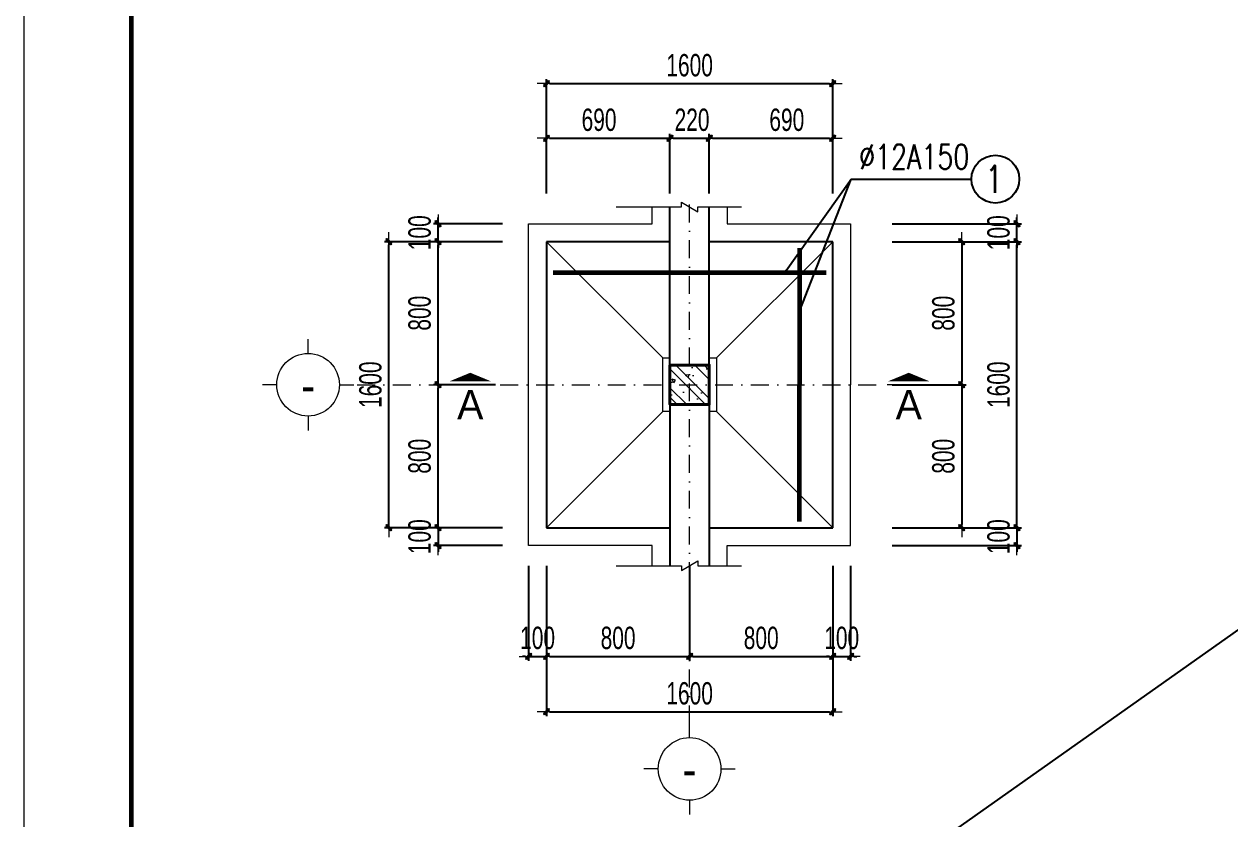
# Model space of a CAD drawing. Header units: millimetres. Extents: x -182770 to 489476, y -561170 to -280028.
# Drawn here: x -50050 to -43310, y -523697 to -519252 of the extents above; entities that cross this region are included whole.
import ezdxf
from ezdxf.enums import TextEntityAlignment as Align

# ---------------------------------------------------------------- set-up
doc = ezdxf.new("R2010")
doc.units = ezdxf.units.MM
doc.header["$MEASUREMENT"] = 0
doc.header["$PDMODE"] = 32
doc.linetypes.add('DASHDOT', pattern=[1, 0.5, -0.25, 0, -0.25])
doc.layers.get('Defpoints').update_dxf_attribs({"color": 1})
doc.layers.add('KCS_Plotter', color=11, linetype='Continuous', plot=False)
for name, color, linetype, lineweight in [('Khungten_LCDI', 7, 'Continuous', 5), ('LC Dim', 8, 'Continuous', 18), ('LC Hatch', 252, 'Continuous', 9), ('LC ISO', 153, 'Continuous', 13), ('LC Khac', 4, 'Continuous', 9), ('LC Net dam2', 6, 'Continuous', 40), ('LC Net dam3', 1, 'Continuous', 60), ('LC Net manh', 133, 'Continuous', 5), ('LC Net thay', 63, 'Continuous', 25), ('LC Net truc', 79, 'DASHDOT', 13), ('LC Text1', 3, 'Continuous', 20), ('LC Text2', 7, 'Continuous', 25)]:
    doc.layers.add(name, color=color, linetype=linetype, lineweight=lineweight)
doc.styles.add('HOATBIF', font='hoatbif.shx', dxfattribs={"width": 0.7})
doc.styles.add('Khungten', font='VHAVAN.TTF', dxfattribs={"width": 0.9, "height": 5000})
doc.styles.add('LC 1', font='VHAVANB.TTF')
doc.styles.add('LC 3', font='vnsimli.shx', dxfattribs={"width": 0.75})
doc.styles.add('Title', font='VHBLACK.TTF', dxfattribs={"width": 0.8})
doc.dimstyles.new('1-100(1-50)', dxfattribs={"dimscale": 50, "dimtxt": 2.5, "dimasz": 0.35, "dimexe": 0.5, "dimexo": 0, "dimgap": 0.8, "dimtad": 1, "dimdec": 0, "dimzin": 0, "dimdsep": 46, "dimtxsty": 'HOATBIF', "dimblk1": 'DOT', "dimblk2": 'DOT', "dimsah": 1, "dimcen": -1, "dimdle": 1, "dimclrd": 256, "dimclre": 256, "dimclrt": 4, "dimadec": 3, "dimazin": 2, "dimtfac": 0.333333, "dimtdec": 0, "dimtix": 1, "dimtmove": 2, "dimatfit": 3, "dimldrblk": 'DOT', "dimfxl": 1, "dimtvp": 0.833333, "dimtolj": 1, "dimtzin": 0, "dimarcsym": 0})

# ---------------------------------------------------------------- blocks, each defined once
blk = doc.blocks.new('lcdi fix')
at = {"layer": 'Defpoints', "lineweight": 0}
blk.add_lwpolyline([(-1200, -14850), (-1200, 14850), (40800, 14850), (40800, -14850)], close=True, dxfattribs=at)
at = {"layer": 'Khungten_LCDI', "color": 5, "lineweight": 60}
blk.add_lwpolyline([(0, -14650), (0, 14650), (40600, 14650), (40600, -14650)], close=True, dxfattribs=at)
at = {"color": 7, "style": 'Khungten', "width": 0.8}
for tag, p in [('REVISION', (39499, -10746)), ('NGAYHT', (39546, -11609))]:
    blk.add_attdef(tag, text='', height=200, dxfattribs=at).set_placement(p, align=Align.CENTER)
at = {"layer": 'LC Text1', "color": 3, "style": 'LC 1', "width": 1.834006}
for tag, p, p2 in [('TENBANVE1', (36913, -8886), (40339, -8886)), ('TENBANVE2', (36913, -9562), (40339, -9562))]:
    blk.add_attdef(tag, text='', height=250, dxfattribs=at).set_placement(p, p2, align=Align.FIT)
at = {"layer": 'LC Text1', "style": 'Title', "width": 0.7}
blk.add_attdef('SOBANVE', text='', height=250, dxfattribs=at).set_placement((39562, -13896), align=Align.CENTER)
blk = doc.blocks.new('DOT')
at = {"layer": 'LC Dim'}
blk.add_line((-3, 0), (3, 0), dxfattribs=at)
at = {"layer": 'LC Dim', "color": 4}
blk.add_line((-1, -1), (1, 1), dxfattribs=at)
blk.add_lwpolyline([(0.5, 1), (-1, -0.5), (-0.5, -1), (1, 0.5)], close=True, dxfattribs=at)
blk = doc.blocks.new('*D641')
at = {"layer": 'Defpoints', "color": 0, "ltscale": 2, "transparency": 16777216}
for p in [(-47736, -521269.1), (-47414.3, -521269.1), (-47374.8, -522069.1)]:
    blk.add_point(p, dxfattribs=at)
at = {"layer": 'LC Dim', "lineweight": -2, "ltscale": 2, "transparency": 16777216}
for p, q in [((-47414.3, -521269.1), (-47761, -521269.1)), ((-47736, -522051.6), (-47736, -521286.6)), ((-47374.8, -522069.1), (-47761, -522069.1))]:
    blk.add_line(p, q, dxfattribs=at)
at = {"layer": 'LC Dim', "lineweight": -2, "ltscale": 2, "transparency": 16777216, "xscale": 17.5, "yscale": 17.5, "zscale": 17.5}
for p, rotation in [((-47736, -521269.1), 90), ((-47736, -522069.1), 270)]:
    blk.add_blockref('DOT', p, dxfattribs=dict(at, rotation=rotation))
at = {"layer": 'LC Dim', "color": 4, "ltscale": 2, "transparency": 16777216, "insert": (-47838.5, -521669.1), "char_height": 125, "attachment_point": 5, "rotation": 90, "style": 'HOATBIF'}
blk.add_mtext('\\A1;800', dxfattribs=at)
blk = doc.blocks.new('_Dot')
at = {"color": 0, "linetype": 'ByBlock', "lineweight": -2}
blk.add_line((-0.5, 0), (-1, 0), dxfattribs=at)
at = {"color": 0, "linetype": 'ByBlock', "const_width": 0.5}
blk.add_lwpolyline([(-0.25, 0, 1), (0.25, 0, 1)], format="xyb", close=True, dxfattribs=at)
blk = doc.blocks.new('*D642')
at = {"layer": 'Defpoints', "color": 0, "ltscale": 2, "transparency": 16777216}
for p in [(-47736, -520469.1), (-47374.8, -520469.1), (-47414.3, -521269.1)]:
    blk.add_point(p, dxfattribs=at)
at = {"layer": 'LC Dim', "lineweight": -2, "ltscale": 2, "transparency": 16777216}
for p, q in [((-47374.8, -520469.1), (-47761, -520469.1)), ((-47736, -521251.6), (-47736, -520486.6)), ((-47414.3, -521269.1), (-47761, -521269.1))]:
    blk.add_line(p, q, dxfattribs=at)
at = {"layer": 'LC Dim', "lineweight": -2, "ltscale": 2, "transparency": 16777216, "xscale": 17.5, "yscale": 17.5, "zscale": 17.5}
for p, rotation in [((-47736, -520469.1), 90), ((-47736, -521269.1), 270)]:
    blk.add_blockref('DOT', p, dxfattribs=dict(at, rotation=rotation))
at = {"layer": 'LC Dim', "color": 4, "ltscale": 2, "transparency": 16777216, "insert": (-47838.5, -520869.1), "char_height": 125, "attachment_point": 5, "rotation": 90, "style": 'HOATBIF'}
blk.add_mtext('\\A1;800', dxfattribs=at)
blk = doc.blocks.new('*D643')
at = {"layer": 'Defpoints', "color": 0, "ltscale": 2, "transparency": 16777216}
for p in [(-47736, -520369.1), (-47374.8, -520369.1), (-47374.8, -520469.1)]:
    blk.add_point(p, dxfattribs=at)
at = {"layer": 'LC Dim', "lineweight": -2, "ltscale": 2, "transparency": 16777216}
for p, q in [((-47374.8, -520369.1), (-47761, -520369.1)), ((-47736, -520351.6), (-47736, -520334.1)), ((-47736, -520469.1), (-47736, -520369.1)), ((-47374.8, -520469.1), (-47761, -520469.1)), ((-47736, -520486.6), (-47736, -520504.1))]:
    blk.add_line(p, q, dxfattribs=at)
at = {"layer": 'LC Dim', "lineweight": -2, "ltscale": 2, "transparency": 16777216, "xscale": 17.5, "yscale": 17.5, "zscale": 17.5}
for p, rotation in [((-47736, -520369.1), 270), ((-47736, -520469.1), 90)]:
    blk.add_blockref('DOT', p, dxfattribs=dict(at, rotation=rotation))
at = {"layer": 'LC Dim', "color": 4, "ltscale": 2, "transparency": 16777216, "insert": (-47838.5, -520419.1), "char_height": 125, "attachment_point": 5, "rotation": 90, "style": 'HOATBIF'}
blk.add_mtext('\\A1;100', dxfattribs=at)
blk = doc.blocks.new('*D644')
at = {"layer": 'Defpoints', "color": 0, "ltscale": 2, "transparency": 16777216}
for p in [(-48010.9, -520469.1), (-47374.8, -520469.1), (-47374.8, -522069.1)]:
    blk.add_point(p, dxfattribs=at)
at = {"layer": 'LC Dim', "lineweight": -2, "ltscale": 2, "transparency": 16777216}
for p, q in [((-47374.8, -520469.1), (-48035.9, -520469.1)), ((-48010.9, -522051.6), (-48010.9, -520486.6)), ((-47374.8, -522069.1), (-48035.9, -522069.1))]:
    blk.add_line(p, q, dxfattribs=at)
at = {"layer": 'LC Dim', "lineweight": -2, "ltscale": 2, "transparency": 16777216, "xscale": 17.5, "yscale": 17.5, "zscale": 17.5}
for p, rotation in [((-48010.9, -520469.1), 90), ((-48010.9, -522069.1), 270)]:
    blk.add_blockref('DOT', p, dxfattribs=dict(at, rotation=rotation))
at = {"layer": 'LC Dim', "color": 4, "ltscale": 2, "transparency": 16777216, "insert": (-48113.4, -521269.1), "char_height": 125, "attachment_point": 5, "rotation": 90, "style": 'HOATBIF'}
blk.add_mtext('\\A1;1600', dxfattribs=at)
blk = doc.blocks.new('*D645')
at = {"layer": 'Defpoints', "color": 0, "ltscale": 2, "transparency": 16777216}
for p in [(-47374.8, -522069.1), (-47736, -522169.1), (-47374.8, -522169.1)]:
    blk.add_point(p, dxfattribs=at)
at = {"layer": 'LC Dim', "lineweight": -2, "ltscale": 2, "transparency": 16777216}
for p, q in [((-47374.8, -522069.1), (-47761, -522069.1)), ((-47736, -522051.6), (-47736, -522034.1)), ((-47736, -522069.1), (-47736, -522169.1)), ((-47374.8, -522169.1), (-47761, -522169.1)), ((-47736, -522186.6), (-47736, -522204.1))]:
    blk.add_line(p, q, dxfattribs=at)
at = {"layer": 'LC Dim', "lineweight": -2, "ltscale": 2, "transparency": 16777216, "xscale": 17.5, "yscale": 17.5, "zscale": 17.5}
for p, rotation in [((-47736, -522069.1), 270), ((-47736, -522169.1), 90)]:
    blk.add_blockref('DOT', p, dxfattribs=dict(at, rotation=rotation))
at = {"layer": 'LC Dim', "color": 4, "ltscale": 2, "transparency": 16777216, "insert": (-47838.5, -522119.1), "char_height": 125, "attachment_point": 5, "rotation": 90, "style": 'HOATBIF'}
blk.add_mtext('\\A1;100', dxfattribs=at)
blk = doc.blocks.new('*D646')
at = {"layer": 'Defpoints', "color": 0, "ltscale": 2, "transparency": 16777216}
for p in [(-45198.2, -520469.1), (-44500, -520469.1), (-45198.2, -522069.1)]:
    blk.add_point(p, dxfattribs=at)
at = {"layer": 'LC Dim', "lineweight": -2, "ltscale": 2, "transparency": 16777216}
for p, q in [((-45198.2, -520469.1), (-44475, -520469.1)), ((-44500, -522051.6), (-44500, -520486.6)), ((-45198.2, -522069.1), (-44475, -522069.1))]:
    blk.add_line(p, q, dxfattribs=at)
at = {"layer": 'LC Dim', "lineweight": -2, "ltscale": 2, "transparency": 16777216, "xscale": 17.5, "yscale": 17.5, "zscale": 17.5}
for p, rotation in [((-44500, -520469.1), 90), ((-44500, -522069.1), 270)]:
    blk.add_blockref('DOT', p, dxfattribs=dict(at, rotation=rotation))
at = {"layer": 'LC Dim', "color": 4, "ltscale": 2, "transparency": 16777216, "insert": (-44602.5, -521269.1), "char_height": 125, "attachment_point": 5, "rotation": 90, "style": 'HOATBIF'}
blk.add_mtext('\\A1;1600', dxfattribs=at)
blk = doc.blocks.new('*D647')
at = {"layer": 'Defpoints', "color": 0, "ltscale": 2, "transparency": 16777216}
for p in [(-45198.2, -520369.1), (-44500, -520369.1), (-45198.2, -520469.1)]:
    blk.add_point(p, dxfattribs=at)
at = {"layer": 'LC Dim', "lineweight": -2, "ltscale": 2, "transparency": 16777216}
for p, q in [((-45198.2, -520369.1), (-44475, -520369.1)), ((-44500, -520351.6), (-44500, -520334.1)), ((-44500, -520469.1), (-44500, -520369.1)), ((-45198.2, -520469.1), (-44475, -520469.1)), ((-44500, -520486.6), (-44500, -520504.1))]:
    blk.add_line(p, q, dxfattribs=at)
at = {"layer": 'LC Dim', "lineweight": -2, "ltscale": 2, "transparency": 16777216, "xscale": 17.5, "yscale": 17.5, "zscale": 17.5}
for p, rotation in [((-44500, -520369.1), 270), ((-44500, -520469.1), 90)]:
    blk.add_blockref('DOT', p, dxfattribs=dict(at, rotation=rotation))
at = {"layer": 'LC Dim', "color": 4, "ltscale": 2, "transparency": 16777216, "insert": (-44602.5, -520419.1), "char_height": 125, "attachment_point": 5, "rotation": 90, "style": 'HOATBIF'}
blk.add_mtext('\\A1;100', dxfattribs=at)
blk = doc.blocks.new('*D648')
at = {"layer": 'Defpoints', "color": 0, "ltscale": 2, "transparency": 16777216}
for p in [(-45198.2, -522069.1), (-45198.2, -522169.1), (-44500, -522169.1)]:
    blk.add_point(p, dxfattribs=at)
at = {"layer": 'LC Dim', "lineweight": -2, "ltscale": 2, "transparency": 16777216}
for p, q in [((-45198.2, -522069.1), (-44475, -522069.1)), ((-44500, -522051.6), (-44500, -522034.1)), ((-44500, -522069.1), (-44500, -522169.1)), ((-45198.2, -522169.1), (-44475, -522169.1)), ((-44500, -522186.6), (-44500, -522204.1))]:
    blk.add_line(p, q, dxfattribs=at)
at = {"layer": 'LC Dim', "lineweight": -2, "ltscale": 2, "transparency": 16777216, "xscale": 17.5, "yscale": 17.5, "zscale": 17.5}
for p, rotation in [((-44500, -522069.1), 270), ((-44500, -522169.1), 90)]:
    blk.add_blockref('DOT', p, dxfattribs=dict(at, rotation=rotation))
at = {"layer": 'LC Dim', "color": 4, "ltscale": 2, "transparency": 16777216, "insert": (-44602.5, -522119.1), "char_height": 125, "attachment_point": 5, "rotation": 90, "style": 'HOATBIF'}
blk.add_mtext('\\A1;100', dxfattribs=at)
blk = doc.blocks.new('*D649')
at = {"layer": 'Defpoints', "color": 0, "ltscale": 2, "transparency": 16777216}
for p in [(-45198.2, -520469.1), (-45198.2, -521269.2), (-44808.1, -521269.2)]:
    blk.add_point(p, dxfattribs=at)
at = {"layer": 'LC Dim', "lineweight": -2, "ltscale": 2, "transparency": 16777216}
for p, q in [((-45198.2, -520469.1), (-44783.1, -520469.1)), ((-44808.1, -520486.6), (-44808.1, -521251.7)), ((-45198.2, -521269.2), (-44783.1, -521269.2))]:
    blk.add_line(p, q, dxfattribs=at)
at = {"layer": 'LC Dim', "lineweight": -2, "ltscale": 2, "transparency": 16777216, "xscale": 17.5, "yscale": 17.5, "zscale": 17.5}
for p, rotation in [((-44808.1, -520469.1), 90), ((-44808.1, -521269.2), 270)]:
    blk.add_blockref('DOT', p, dxfattribs=dict(at, rotation=rotation))
at = {"layer": 'LC Dim', "color": 4, "ltscale": 2, "transparency": 16777216, "insert": (-44910.6, -520869.2), "char_height": 125, "attachment_point": 5, "rotation": 90, "style": 'HOATBIF'}
blk.add_mtext('\\A1;800', dxfattribs=at)
blk = doc.blocks.new('*D650')
at = {"layer": 'Defpoints', "color": 0, "ltscale": 2, "transparency": 16777216}
for p in [(-45198.2, -521269.2), (-45198.2, -522069.1), (-44808.1, -522069.1)]:
    blk.add_point(p, dxfattribs=at)
at = {"layer": 'LC Dim', "lineweight": -2, "ltscale": 2, "transparency": 16777216}
for p, q in [((-45198.2, -521269.2), (-44783.1, -521269.2)), ((-44808.1, -521286.7), (-44808.1, -522051.6)), ((-45198.2, -522069.1), (-44783.1, -522069.1))]:
    blk.add_line(p, q, dxfattribs=at)
at = {"layer": 'LC Dim', "lineweight": -2, "ltscale": 2, "transparency": 16777216, "xscale": 17.5, "yscale": 17.5, "zscale": 17.5}
for p, rotation in [((-44808.1, -521269.2), 90), ((-44808.1, -522069.1), 270)]:
    blk.add_blockref('DOT', p, dxfattribs=dict(at, rotation=rotation))
at = {"layer": 'LC Dim', "color": 4, "ltscale": 2, "transparency": 16777216, "insert": (-44910.6, -521669.2), "char_height": 125, "attachment_point": 5, "rotation": 90, "style": 'HOATBIF'}
blk.add_mtext('\\A1;800', dxfattribs=at)
blk = doc.blocks.new('*D651')
at = {"layer": 'Defpoints', "color": 0, "ltscale": 2, "transparency": 16777216}
for p in [(-47229.4, -522281.1), (-47129.4, -522281.1), (-47129.4, -522788.3)]:
    blk.add_point(p, dxfattribs=at)
at = {"layer": 'LC Dim', "lineweight": -2, "ltscale": 2, "transparency": 16777216}
for p, q in [((-47229.4, -522281.1), (-47229.4, -522813.3)), ((-47129.4, -522281.1), (-47129.4, -522813.3)), ((-47246.9, -522788.3), (-47264.4, -522788.3)), ((-47229.4, -522788.3), (-47129.4, -522788.3)), ((-47111.9, -522788.3), (-47094.4, -522788.3))]:
    blk.add_line(p, q, dxfattribs=at)
at = {"layer": 'LC Dim', "lineweight": -2, "ltscale": 2, "transparency": 16777216, "xscale": 17.5, "yscale": 17.5, "zscale": 17.5}
blk.add_blockref('DOT', (-47229.4, -522788.3), dxfattribs=at)
at = {"layer": 'LC Dim', "lineweight": -2, "ltscale": 2, "transparency": 16777216, "xscale": 17.5, "yscale": 17.5, "zscale": 17.5, "rotation": 180}
blk.add_blockref('DOT', (-47129.4, -522788.3), dxfattribs=at)
at = {"layer": 'LC Dim', "color": 4, "ltscale": 2, "transparency": 16777216, "insert": (-47179.4, -522685.8), "char_height": 125, "attachment_point": 5, "style": 'HOATBIF'}
blk.add_mtext('\\A1;100', dxfattribs=at)
blk = doc.blocks.new('*D652')
at = {"layer": 'Defpoints', "color": 0, "ltscale": 2, "transparency": 16777216}
for p in [(-47129.4, -522281.1), (-46329.4, -522281.1), (-46329.4, -522788.3)]:
    blk.add_point(p, dxfattribs=at)
at = {"layer": 'LC Dim', "lineweight": -2, "ltscale": 2, "transparency": 16777216}
for p, q in [((-47129.4, -522281.1), (-47129.4, -522813.3)), ((-46329.4, -522281.1), (-46329.4, -522813.3)), ((-47111.9, -522788.3), (-46346.9, -522788.3))]:
    blk.add_line(p, q, dxfattribs=at)
at = {"layer": 'LC Dim', "lineweight": -2, "ltscale": 2, "transparency": 16777216, "xscale": 17.5, "yscale": 17.5, "zscale": 17.5, "rotation": 180}
blk.add_blockref('DOT', (-47129.4, -522788.3), dxfattribs=at)
at = {"layer": 'LC Dim', "lineweight": -2, "ltscale": 2, "transparency": 16777216, "xscale": 17.5, "yscale": 17.5, "zscale": 17.5}
blk.add_blockref('DOT', (-46329.4, -522788.3), dxfattribs=at)
at = {"layer": 'LC Dim', "color": 4, "ltscale": 2, "transparency": 16777216, "insert": (-46729.4, -522685.8), "char_height": 125, "attachment_point": 5, "style": 'HOATBIF'}
blk.add_mtext('\\A1;800', dxfattribs=at)
blk = doc.blocks.new('*D653')
at = {"layer": 'Defpoints', "color": 0, "ltscale": 2, "transparency": 16777216}
for p in [(-45529.4, -522281.1), (-45429.4, -522281.1), (-45429.4, -522788.3)]:
    blk.add_point(p, dxfattribs=at)
at = {"layer": 'LC Dim', "lineweight": -2, "ltscale": 2, "transparency": 16777216}
for p, q in [((-45529.4, -522281.1), (-45529.4, -522813.3)), ((-45429.4, -522281.1), (-45429.4, -522813.3)), ((-45546.9, -522788.3), (-45564.4, -522788.3)), ((-45529.4, -522788.3), (-45429.4, -522788.3)), ((-45411.9, -522788.3), (-45394.4, -522788.3))]:
    blk.add_line(p, q, dxfattribs=at)
at = {"layer": 'LC Dim', "lineweight": -2, "ltscale": 2, "transparency": 16777216, "xscale": 17.5, "yscale": 17.5, "zscale": 17.5}
blk.add_blockref('DOT', (-45529.4, -522788.3), dxfattribs=at)
at = {"layer": 'LC Dim', "lineweight": -2, "ltscale": 2, "transparency": 16777216, "xscale": 17.5, "yscale": 17.5, "zscale": 17.5, "rotation": 180}
blk.add_blockref('DOT', (-45429.4, -522788.3), dxfattribs=at)
at = {"layer": 'LC Dim', "color": 4, "ltscale": 2, "transparency": 16777216, "insert": (-45479.4, -522685.8), "char_height": 125, "attachment_point": 5, "style": 'HOATBIF'}
blk.add_mtext('\\A1;100', dxfattribs=at)
blk = doc.blocks.new('*D654')
at = {"layer": 'Defpoints', "color": 0, "ltscale": 2, "transparency": 16777216}
for p in [(-46329.4, -522281.1), (-45529.4, -522281.1), (-45529.4, -522788.3)]:
    blk.add_point(p, dxfattribs=at)
at = {"layer": 'LC Dim', "lineweight": -2, "ltscale": 2, "transparency": 16777216}
for p, q in [((-46329.4, -522281.1), (-46329.4, -522813.3)), ((-45529.4, -522281.1), (-45529.4, -522813.3)), ((-46311.9, -522788.3), (-45546.9, -522788.3))]:
    blk.add_line(p, q, dxfattribs=at)
at = {"layer": 'LC Dim', "lineweight": -2, "ltscale": 2, "transparency": 16777216, "xscale": 17.5, "yscale": 17.5, "zscale": 17.5, "rotation": 180}
blk.add_blockref('DOT', (-46329.4, -522788.3), dxfattribs=at)
at = {"layer": 'LC Dim', "lineweight": -2, "ltscale": 2, "transparency": 16777216, "xscale": 17.5, "yscale": 17.5, "zscale": 17.5}
blk.add_blockref('DOT', (-45529.4, -522788.3), dxfattribs=at)
at = {"layer": 'LC Dim', "color": 4, "ltscale": 2, "transparency": 16777216, "insert": (-45929.4, -522685.8), "char_height": 125, "attachment_point": 5, "style": 'HOATBIF'}
blk.add_mtext('\\A1;800', dxfattribs=at)
blk = doc.blocks.new('*D655')
at = {"layer": 'Defpoints', "color": 0, "ltscale": 2, "transparency": 16777216}
for p in [(-47129.4, -522281.1), (-45529.4, -522281.1), (-45529.4, -523098.3)]:
    blk.add_point(p, dxfattribs=at)
at = {"layer": 'LC Dim', "lineweight": -2, "ltscale": 2, "transparency": 16777216}
for p, q in [((-47129.4, -522281.1), (-47129.4, -523123.3)), ((-45529.4, -522281.1), (-45529.4, -523123.3)), ((-47111.9, -523098.3), (-45546.9, -523098.3))]:
    blk.add_line(p, q, dxfattribs=at)
at = {"layer": 'LC Dim', "lineweight": -2, "ltscale": 2, "transparency": 16777216, "xscale": 17.5, "yscale": 17.5, "zscale": 17.5, "rotation": 180}
blk.add_blockref('DOT', (-47129.4, -523098.3), dxfattribs=at)
at = {"layer": 'LC Dim', "lineweight": -2, "ltscale": 2, "transparency": 16777216, "xscale": 17.5, "yscale": 17.5, "zscale": 17.5}
blk.add_blockref('DOT', (-45529.4, -523098.3), dxfattribs=at)
at = {"layer": 'LC Dim', "color": 4, "ltscale": 2, "transparency": 16777216, "insert": (-46329.4, -522995.8), "char_height": 125, "attachment_point": 5, "style": 'HOATBIF'}
blk.add_mtext('\\A1;1600', dxfattribs=at)
blk = doc.blocks.new('*D656')
at = {"layer": 'Defpoints', "color": 0, "ltscale": 2, "transparency": 16777216}
for p in [(-46439.4, -519890.6), (-47129.4, -520200.5), (-46439.4, -520200.5)]:
    blk.add_point(p, dxfattribs=at)
at = {"layer": 'LC Dim', "lineweight": -2, "ltscale": 2, "transparency": 16777216}
for p, q in [((-47129.4, -520200.5), (-47129.4, -519865.6)), ((-47111.9, -519890.6), (-46456.9, -519890.6)), ((-46439.4, -520200.5), (-46439.4, -519865.6))]:
    blk.add_line(p, q, dxfattribs=at)
at = {"layer": 'LC Dim', "lineweight": -2, "ltscale": 2, "transparency": 16777216, "xscale": 17.5, "yscale": 17.5, "zscale": 17.5, "rotation": 180}
blk.add_blockref('DOT', (-47129.4, -519890.6), dxfattribs=at)
at = {"layer": 'LC Dim', "lineweight": -2, "ltscale": 2, "transparency": 16777216, "xscale": 17.5, "yscale": 17.5, "zscale": 17.5}
blk.add_blockref('DOT', (-46439.4, -519890.6), dxfattribs=at)
at = {"layer": 'LC Dim', "color": 4, "ltscale": 2, "transparency": 16777216, "insert": (-46835.8, -519788.1), "char_height": 125, "attachment_point": 5, "style": 'HOATBIF'}
blk.add_mtext('\\A1;690', dxfattribs=at)
blk = doc.blocks.new('*D657')
at = {"layer": 'Defpoints', "color": 0, "ltscale": 2, "transparency": 16777216}
for p in [(-46219.4, -519890.6), (-46439.4, -520200.5), (-46219.4, -520200.5)]:
    blk.add_point(p, dxfattribs=at)
at = {"layer": 'LC Dim', "lineweight": -2, "ltscale": 2, "transparency": 16777216}
for p, q in [((-46439.4, -520200.5), (-46439.4, -519865.6)), ((-46421.9, -519890.6), (-46236.9, -519890.6)), ((-46219.4, -520200.5), (-46219.4, -519865.6))]:
    blk.add_line(p, q, dxfattribs=at)
at = {"layer": 'LC Dim', "lineweight": -2, "ltscale": 2, "transparency": 16777216, "xscale": 17.5, "yscale": 17.5, "zscale": 17.5, "rotation": 180}
blk.add_blockref('DOT', (-46439.4, -519890.6), dxfattribs=at)
at = {"layer": 'LC Dim', "lineweight": -2, "ltscale": 2, "transparency": 16777216, "xscale": 17.5, "yscale": 17.5, "zscale": 17.5}
blk.add_blockref('DOT', (-46219.4, -519890.6), dxfattribs=at)
at = {"layer": 'LC Dim', "color": 4, "ltscale": 2, "transparency": 16777216, "insert": (-46316, -519788.1), "char_height": 125, "attachment_point": 5, "style": 'HOATBIF'}
blk.add_mtext('\\A1;220', dxfattribs=at)
blk = doc.blocks.new('*D658')
at = {"layer": 'Defpoints', "color": 0, "ltscale": 2, "transparency": 16777216}
for p in [(-45529.4, -519890.6), (-46219.4, -520200.5), (-45529.4, -520200.5)]:
    blk.add_point(p, dxfattribs=at)
at = {"layer": 'LC Dim', "lineweight": -2, "ltscale": 2, "transparency": 16777216}
for p, q in [((-46219.4, -520200.5), (-46219.4, -519865.6)), ((-46201.9, -519890.6), (-45546.9, -519890.6)), ((-45529.4, -520200.5), (-45529.4, -519865.6))]:
    blk.add_line(p, q, dxfattribs=at)
at = {"layer": 'LC Dim', "lineweight": -2, "ltscale": 2, "transparency": 16777216, "xscale": 17.5, "yscale": 17.5, "zscale": 17.5, "rotation": 180}
blk.add_blockref('DOT', (-46219.4, -519890.6), dxfattribs=at)
at = {"layer": 'LC Dim', "lineweight": -2, "ltscale": 2, "transparency": 16777216, "xscale": 17.5, "yscale": 17.5, "zscale": 17.5}
blk.add_blockref('DOT', (-45529.4, -519890.6), dxfattribs=at)
at = {"layer": 'LC Dim', "color": 4, "ltscale": 2, "transparency": 16777216, "insert": (-45786.3, -519788.1), "char_height": 125, "attachment_point": 5, "style": 'HOATBIF'}
blk.add_mtext('\\A1;690', dxfattribs=at)
blk = doc.blocks.new('TTRUC')
at = {"layer": 'LC ISO'}
for p, q in [((0, 6.95), (0, 10.13)), ((-6.95, 0), (-10.13, 0)), ((6.95, 0), (10.13, 0)), ((0, -6.95), (0, -10.13))]:
    blk.add_line(p, q, dxfattribs=at)
at = {"layer": 'LC Net manh'}
blk.add_circle((0, 0), 6.95, dxfattribs=at)
blk = doc.blocks.new('*D603')
at = {"layer": 'Defpoints', "color": 0, "transparency": 16777216}
for p in [(-45529.4, -519585.4), (-47129.4, -520200.5), (-45529.4, -520200.5)]:
    blk.add_point(p, dxfattribs=at)
at = {"layer": 'LC Hatch', "lineweight": -2, "transparency": 16777216}
for p, q in [((-47129.4, -520200.5), (-47129.4, -519560.4)), ((-47111.9, -519585.4), (-45546.9, -519585.4)), ((-45529.4, -520200.5), (-45529.4, -519560.4))]:
    blk.add_line(p, q, dxfattribs=at)
at = {"layer": 'LC Hatch', "lineweight": -2, "transparency": 16777216, "xscale": 17.5, "yscale": 17.5, "zscale": 17.5, "rotation": 180}
blk.add_blockref('DOT', (-47129.4, -519585.4), dxfattribs=at)
at = {"layer": 'LC Hatch', "lineweight": -2, "transparency": 16777216, "xscale": 17.5, "yscale": 17.5, "zscale": 17.5}
blk.add_blockref('DOT', (-45529.4, -519585.4), dxfattribs=at)
at = {"layer": 'LC Hatch', "color": 4, "transparency": 16777216, "insert": (-46329.4, -519482.9), "char_height": 125, "attachment_point": 5, "style": 'HOATBIF'}
blk.add_mtext('\\A1;1600', dxfattribs=at)

msp = doc.modelspace()

# ---------------------------------------------------------------- hatches: boundary and pattern name
at = {"layer": 'LC Hatch', "ltscale": 2}
h = msp.add_hatch(dxfattribs=at)
h.set_pattern_fill('BTCT', color=256, scale=30, angle=90)
h.set_pattern_definition([(140, (-4374.87, -61923.42), (18.82564, 215.178055), [22.5, -247.5]), (85, (-4374.87, -61923.42), (-225.65764, -41.6254), [18, -198]), (190.4514, (-4373.3, -61905.49), (-206.83186, 173.55281), [19.12206, -210.34263]), (136.1842, (-4434.87, -61923.42), (49.6557, 320.17231), [33.75, -371.25]), (186.6356, (-4430.73, -61896.74), (-292.23536, 280.39881), [28.68309, -315.5139]), (81.1842, (-4434.87, -61923.42), (-292.23558, 280.39858), [27, -297]), (111, (-4419.87, -61893.42), (120.78567, 179.072116), [22.5, -247.5]), (56, (-4419.87, -61893.42), (-217.54501, 72.9946), [18, -198]), (161.4514, (-4409.8, -61878.5), (-96.75915, 252.06679), [19.12206, -210.34263]), (127.5, (-4374.866, -61923.42), (-99.868156, 3.647957), [0, -195.6, 0, -201, 0, -198.75]), (97.5, (-4374.87, -61923.42), (-118.323514, 78.92086), [0, -114.6, 0, -191.1, 0, -75.75]), (57.5, (-4374.866, -61990.32), (6.766462, 160.146731), [0, -75, 0, -234, 0, -310.5]), (47.5, (-4374.87, -62020.32), (-30.031495, 174.95585), [0, -97.5, 0, -155.4, 0, -220.5]), (135, (-4374.87, -61923.42), (-79.549513, -79.549513), []), (135, (-4374.87, -61870.39), (-79.549513, -79.549513), [])])
h.paths.add_polyline_path([(-46439.4, -521159.1), (-46219.4, -521159.1), (-46219.4, -521379.1), (-46439.4, -521379.1)])

# ---------------------------------------------------------------- linework, layer by layer
at = {"layer": 'KCS_Plotter', "ltscale": 250}
msp.add_line((-50049.6, -527438.8), (-29049.6, -512588.8), dxfattribs=at)
at = {"layer": 'LC Khac', "color": 1, "ltscale": 2}
for p, q in [((-47434.4, -521269.2), (-47677.1, -521269.2)), ((-44983.1, -521269.2), (-45225.8, -521269.2))]:
    msp.add_line(p, q, dxfattribs=at)
for points in [[(-47555.7, -521202.2, 0, 235.7, 0), (-47555.7, -521250.9, 137.5, 137.5, 0)], [(-45104.5, -521202.2, 0, 235.7, 0), (-45104.5, -521250.9, 137.5, 137.5, 0)]]:
    msp.add_lwpolyline(points, format="xyseb", dxfattribs=at)
at = {"layer": 'LC Net dam2', "ltscale": 2}
msp.add_lwpolyline([(-46219.4, -521289.4), (-46219.4, -521159.1), (-46439.4, -521159.1), (-46439.4, -521379.1), (-46219.4, -521379.1), (-46219.4, -521289.4)], dxfattribs=at)
at = {"layer": 'LC Net dam3'}
for p, q in [((-45715.7, -522033.6), (-45713, -520504.7)), ((-45566.2, -520643.4), (-47092.7, -520643.4))]:
    msp.add_line(p, q, dxfattribs=at)
at = {"layer": 'LC Net manh', "ltscale": 2}
for p, q in [((-46539.4, -520369.1), (-46539.4, -520274.1)), ((-46119.4, -520274.1), (-46119.4, -520369.1)), ((-47229.4, -521269.1), (-47229.4, -520369.1)), ((-47229.4, -520369.1), (-46539.4, -520369.1)), ((-46119.4, -520369.1), (-45429.4, -520369.1)), ((-45429.4, -520369.1), (-45429.4, -521269.1)), ((-46479.4, -521119.1), (-47129.4, -520469.1)), ((-46179.4, -521119.1), (-45529.4, -520469.1)), ((-47229.4, -522169.1), (-47229.4, -521269.1)), ((-45429.4, -522169.1), (-45429.4, -521269.1)), ((-46479.4, -521419.1), (-47129.4, -522069.1)), ((-46179.4, -521419.1), (-45529.4, -522069.1)), ((-46539.4, -522169.1), (-47229.4, -522169.1)), ((-46539.4, -522282), (-46539.4, -522169.1)), ((-46119.4, -522282), (-46119.4, -522169.1)), ((-46119.4, -522169.1), (-45429.4, -522169.1))]:
    msp.add_line(p, q, dxfattribs=at)
for points in [[(-46739.9, -520274.1), (-46374.4, -520274.1), (-46374.4, -520248.2), (-46284.4, -520301.8), (-46284.4, -520274.1), (-46039.9, -520274.1)], [(-46479.4, -521269.1), (-46479.4, -521119.1), (-46439.4, -521119.1)], [(-46219.4, -521119.1), (-46179.4, -521119.1), (-46179.4, -521269.1)], [(-46439.4, -521419.1), (-46479.4, -521419.1), (-46479.4, -521269.1)], [(-46179.4, -521269.1), (-46179.4, -521419.1), (-46219.4, -521419.1)], [(-46739.9, -522282), (-46374.4, -522282), (-46374.4, -522307.9), (-46284.4, -522254.3), (-46284.4, -522282), (-46039.9, -522282)]]:
    msp.add_lwpolyline(points, dxfattribs=at)
at = {"layer": 'LC Net thay'}
for p, q in [((-46439.4, -521159.1), (-46439.4, -520274.1)), ((-46219.4, -521159.1), (-46219.4, -520274.1)), ((-46439.4, -521379.1), (-46439.4, -522282)), ((-46219.4, -521379.1), (-46219.4, -522282))]:
    msp.add_line(p, q, dxfattribs=at)
at = {"layer": 'LC Net thay', "ltscale": 2}
for p, q in [((-47129.4, -520469.1), (-47129.4, -521269.1)), ((-46439.4, -520469.1), (-47129.4, -520469.1)), ((-45529.4, -520469.1), (-46219.4, -520469.1)), ((-45529.4, -521269.1), (-45529.4, -520469.1)), ((-47129.4, -521269.1), (-47129.4, -522069.1)), ((-45529.4, -522069.1), (-45529.4, -521269.1)), ((-47129.4, -522069.1), (-46439.4, -522069.1)), ((-46219.4, -522069.1), (-45529.4, -522069.1))]:
    msp.add_line(p, q, dxfattribs=at)
at = {"layer": 'LC Net truc', "ltscale": 200}
for p, q in [((-46329.4, -523162.4), (-46329.4, -520218.1)), ((-48188.1, -521269.1), (-45265.1, -521269.1))]:
    msp.add_line(p, q, dxfattribs=at)
at = {"layer": 'LC Text2', "ltscale": 100}
msp.add_circle((-44620.3, -520119.2), 133.8, dxfattribs=at)

# ---------------------------------------------------------------- block references
at = {"layer": 'LC ISO', "xscale": 25.19610424696835, "yscale": 25.19610424696835, "zscale": 25.19610424696835}
for p in [(-48462.3, -521269.1), (-46329.4, -523417.7)]:
    msp.add_blockref('TTRUC', p, dxfattribs=at)
at = {"layer": 'LC Net thay', "xscale": 0.5000000000000013, "yscale": 0.5000000000000013, "zscale": 0.5000000000000013}
msp.add_blockref('lcdi fix', (-49449.6, -520013.8), dxfattribs=at)

# ---------------------------------------------------------------- texts
at = {"ltscale": 2, "style": 'LC 1'}
for p in [(-47555.7, -521380.3), (-45104.5, -521380.3)]:
    msp.add_attdef('A', text='B', height=165, dxfattribs=at).set_placement(p, align=Align.MIDDLE_CENTER)
at = {"layer": 'LC Text1', "ltscale": 0.2, "style": 'LC 1', "width": 0.9}
for p in [(-48462.3, -521429.6), (-46329.4, -523578.2)]:
    msp.add_text('-', height=197.3, dxfattribs=at).set_placement(p, align=Align.BOTTOM_CENTER)
at = {"layer": 'LC Text2', "linetype": 'ByBlock', "style": 'LC 3', "width": 0.75}
msp.add_text('%%C12A150', height=138.89, dxfattribs=at).set_placement((-45382.1, -520063.7))
at = {"layer": 'LC Text2', "ltscale": 100, "style": 'LC 3', "width": 0.75}
msp.add_text('1', height=152.8, dxfattribs=at).set_placement((-44627.9, -520119.2), align=Align.MIDDLE_CENTER)

# ---------------------------------------------------------------- dimensions: what is measured, and where the dimension line sits
at = {"layer": 'LC Dim', "ltscale": 2}
for base, p1, p2, picture, middle in [((-46439.4, -519890.6), (-47129.4, -520200.5), (-46439.4, -520200.5), '*D656', (-46835.8, -519788.1)), ((-46219.4, -519890.6), (-46439.4, -520200.5), (-46219.4, -520200.5), '*D657', (-46316, -519788.1)), ((-45529.4, -519890.6), (-46219.4, -520200.5), (-45529.4, -520200.5), '*D658', (-45786.3, -519788.1))]:
    dim = msp.add_linear_dim(base=base, p1=p1, p2=p2, dimstyle='1-100(1-50)', dxfattribs=at)
    dim.commit()
    dim.dimension.update_dxf_attribs({"geometry": picture, "text_midpoint": middle, "dimtype": 160})
for base, p1, p2, angle, picture, middle in [((-47736, -520369.1), (-47374.8, -520469.1), (-47374.8, -520369.1), 90, '*D643', (-47838.5, -520419.1)), ((-44500, -520369.1), (-45198.2, -520469.1), (-45198.2, -520369.1), 90, '*D647', (-44602.5, -520419.1)), ((-48010.9, -520469.1), (-47374.8, -522069.1), (-47374.8, -520469.1), 90, '*D644', (-48113.4, -521269.1)), ((-47736, -520469.1), (-47414.3, -521269.1), (-47374.8, -520469.1), 90, '*D642', (-47838.5, -520869.1)), ((-44500, -520469.1), (-45198.2, -522069.1), (-45198.2, -520469.1), 90, '*D646', (-44602.5, -521269.1)), ((-44808.1, -521269.2), (-45198.2, -520469.1), (-45198.2, -521269.2), 90, '*D649', (-44910.6, -520869.2)), ((-47736, -521269.1), (-47374.8, -522069.1), (-47414.3, -521269.1), 90, '*D641', (-47838.5, -521669.1)), ((-44808.1, -522069.1), (-45198.2, -521269.2), (-45198.2, -522069.1), 90, '*D650', (-44910.6, -521669.2)), ((-47736, -522169.1), (-47374.8, -522069.1), (-47374.8, -522169.1), 270, '*D645', (-47838.5, -522119.1)), ((-44500, -522169.1), (-45198.2, -522069.1), (-45198.2, -522169.1), 270, '*D648', (-44602.5, -522119.1))]:
    dim = msp.add_linear_dim(base=base, p1=p1, p2=p2, angle=angle, dimstyle='1-100(1-50)', dxfattribs=at)
    dim.commit()
    dim.dimension.update_dxf_attribs({"geometry": picture, "text_midpoint": middle})
for base, p1, p2, picture, middle in [((-47129.4, -522788.3), (-47229.4, -522281.1), (-47129.4, -522281.1), '*D651', (-47179.4, -522685.8)), ((-46329.4, -522788.3), (-47129.4, -522281.1), (-46329.4, -522281.1), '*D652', (-46729.4, -522685.8)), ((-45529.4, -523098.3), (-47129.4, -522281.1), (-45529.4, -522281.1), '*D655', (-46329.4, -522995.8)), ((-45529.4, -522788.3), (-46329.4, -522281.1), (-45529.4, -522281.1), '*D654', (-45929.4, -522685.8)), ((-45429.4, -522788.3), (-45529.4, -522281.1), (-45429.4, -522281.1), '*D653', (-45479.4, -522685.8))]:
    dim = msp.add_linear_dim(base=base, p1=p1, p2=p2, dimstyle='1-100(1-50)', dxfattribs=at)
    dim.commit()
    dim.dimension.update_dxf_attribs({"geometry": picture, "text_midpoint": middle})
at = {"layer": 'LC Hatch'}
dim = msp.add_linear_dim(base=(-45529.4, -519585.4), p1=(-47129.4, -520200.5), p2=(-45529.4, -520200.5), dimstyle='1-100(1-50)', dxfattribs=at)
dim.commit()
dim.dimension.update_dxf_attribs({"geometry": '*D603', "text_midpoint": (-46329.4, -519482.9)})

# ---------------------------------------------------------------- leaders
at = {"layer": 'LC Dim', "ltscale": 2}
for points in [[(-45799.8, -520643.4), (-45427.2, -520119.2), (-44754.1, -520119.2)], [(-45713.4, -520853.8), (-45427.2, -520119.2)]]:
    msp.add_leader(points, dimstyle='1-100(1-50)', dxfattribs=at)

doc.saveas('drawing.dxf')
